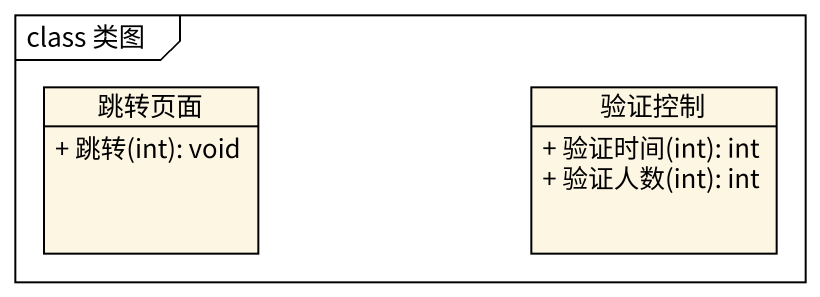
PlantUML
@startuml
mainframe class 类图
hide circle
hide empty members
skinparam classAttributeIconSize 0
class 跳转页面 {
  + 跳转(int): void
}
class 验证控制 {
  + 验证时间(int): int
  + 验证人数(int): int
}
@enduml
